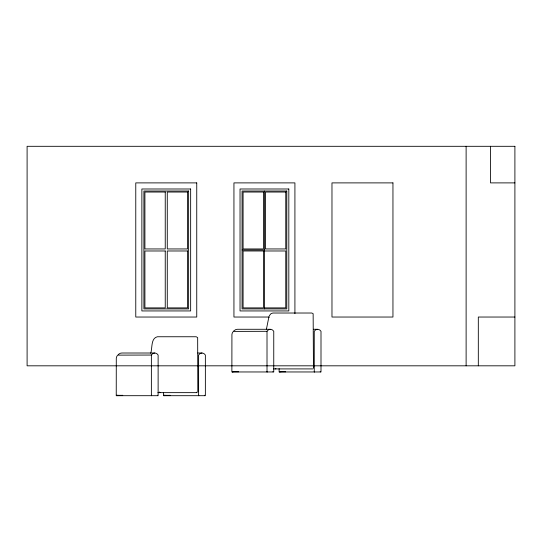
<?xml version="1.0" encoding="UTF-8"?>
<svg xmlns="http://www.w3.org/2000/svg" width="542" height="542" viewBox="0 0 542 542"><rect width="100%" height="100%" fill="white"/><g stroke="black" fill="none" stroke-linecap="round" stroke-linejoin="round"><path stroke-width="0.81" d="M150.703 353.337C152.512 348.269 150.635 338.235 157.41 336.751L196.211 336.751L197.667 337.619L197.823 392.049M266.339 329.604L268.934 316.697M269.266 315.762L271.156 313.486L273.046 313.019L311.846 313.019L313.14 313.689L313.459 368.316M118.129 354.57L120.263 353.262L121.875 353.011L154.748 353.011M233.765 330.837L235.899 329.529L237.518 329.279L270.383 329.279M159.653 392.645L160.337 392.489M275.289 368.912L275.973 368.756M514.9 182.891L490.51 182.891L490.51 146.306M242.071 249.964L264.428 249.964M264.428 250.98L285.769 250.98L285.769 307.89L264.428 307.89M269.51 317.036L233.941 317.036L233.941 182.891L294.916 182.891L294.916 313.662M514.9 317.036L478.315 317.036L478.315 365.816M313.411 329.279L317.626 329.279M267.01 331.311L233.697 331.399A4.058 2.263 -90 0 0 231.922 334.583L231.874 371.961L273.757 371.961L273.757 331.311A5.081 4.221 90 0 0 267.01 331.311L267.01 371.961M197.776 353.011L201.99 353.011M151.374 355.044L118.061 355.132A4.058 2.263 -90 0 0 116.286 358.316L116.239 395.694L158.122 395.694L158.122 355.044A5.081 4.221 90 0 0 151.374 355.044L151.374 395.694M273.52 368.912L312.693 368.912M157.885 392.645L197.058 392.645M466.12 146.306L466.12 365.816M320.295 371.453L320.295 371.961M314.387 371.453L314.387 371.961M314.252 371.961L314.252 331.311A5.081 4.221 90 0 1 321 331.311L321 371.961L279.116 371.961L279.116 368.641M285.553 371.453L285.553 371.961M284.665 371.453L284.665 371.961M283.608 371.453L283.608 371.961M282.578 371.453L282.578 371.961M281.644 371.453L281.644 371.961M280.837 371.453L280.837 371.961M280.214 371.453L280.214 371.961M279.801 371.453L279.801 371.961M279.652 371.453L279.652 371.961M273.053 371.453L273.053 371.961M267.145 371.453L267.145 371.961M264.428 191.021L264.428 308.906M238.311 371.453L238.311 371.961M237.423 371.453L237.423 371.961M236.366 371.453L236.366 371.961M235.336 371.453L235.336 371.961M234.401 371.453L234.401 371.961M233.595 371.453L233.595 371.961M232.972 371.453L232.972 371.961M232.559 371.453L232.559 371.961M232.41 371.453L232.41 371.961M204.659 395.186L204.659 395.694M198.751 395.186L198.751 395.694M198.616 395.694L198.616 355.044A5.081 4.221 90 0 1 205.364 355.044L205.364 395.694L163.481 395.694L163.481 392.374M196.38 392.137L196.38 392.645M169.917 395.186L169.917 395.694M169.029 395.186L169.029 395.694M167.973 395.186L167.973 395.694M166.943 395.186L166.943 395.694M166.001 395.186L166.001 395.694M165.202 395.186L165.202 395.694M164.578 395.186L164.578 395.694M164.165 395.186L164.165 395.694M164.016 395.186L164.016 395.694M159.782 392.137L159.782 392.645M159.551 392.137L159.551 392.645M157.417 395.186L157.417 395.694M151.509 395.186L151.509 395.694M122.675 395.186L122.675 395.694M121.787 395.186L121.787 395.694M120.73 395.186L120.73 395.694M119.701 395.186L119.701 395.694M118.766 395.186L118.766 395.694M117.96 395.186L117.96 395.694M117.336 395.186L117.336 395.694M116.923 395.186L116.923 395.694M116.774 395.186L116.774 395.694M514.9 146.306L27.1 146.306L27.1 365.816L514.9 365.816L514.9 146.306M196.746 182.891L135.771 182.891L135.771 317.036L196.746 317.036L196.746 182.891M392.95 182.891L331.975 182.891L331.975 317.036L392.95 317.036L392.95 182.891M190.648 188.989L141.869 188.989L141.869 310.939L190.648 310.939L190.648 188.989M288.818 188.989L240.038 188.989L240.038 310.939L288.818 310.939L288.818 188.989M188.616 191.021L143.901 191.021L143.901 308.906L188.616 308.906L188.616 191.021M286.786 191.021L242.071 191.021L242.071 308.906L286.786 308.906L286.786 191.021M165.242 192.037L144.917 192.037L144.917 248.947L165.242 248.947L165.242 192.037M187.6 192.037L167.275 192.037L167.275 248.947L187.6 248.947L187.6 192.037M263.412 192.037L243.087 192.037L243.087 248.947L263.412 248.947L263.412 192.037M285.769 192.037L265.445 192.037L265.445 248.947L285.769 248.947L285.769 192.037M165.242 250.98L144.917 250.98L144.917 307.89L165.242 307.89L165.242 250.98M187.6 250.98L167.275 250.98L167.275 307.89L187.6 307.89L187.6 250.98M263.412 250.98L243.087 250.98L243.087 307.89L263.412 307.89L263.412 250.98"/></g></svg>
